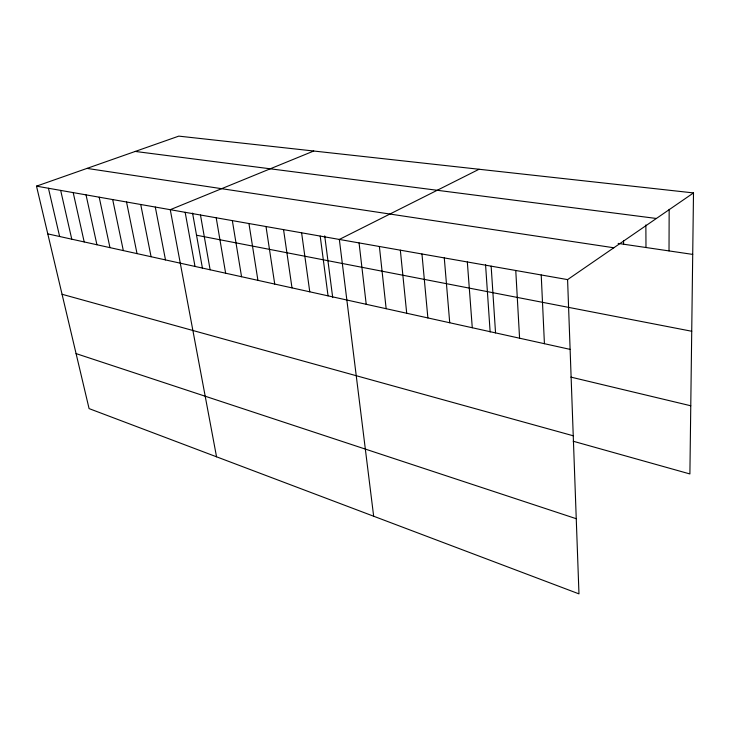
<?xml version="1.0" encoding="UTF-8"?>
<svg xmlns="http://www.w3.org/2000/svg" width="730" height="730" viewBox="0 0 730 730"><rect width="100%" height="100%" fill="white"/><g stroke="black" fill="none" stroke-linecap="round" stroke-linejoin="round"><path stroke-width="1.09" d="M669.018 250.91L669.164 209.337M693.5 192.921L567.584 279.608L578.972 593.873L89.078 408.599L36.5 186.15L178.795 136.127L693.5 192.921L689.896 473.952L573.205 441.239M479.062 169.26L339.34 239.44L373.66 516.229M313.727 151.019L170.263 209.692L216.545 456.807M135.242 151.439L656.38 218.471M618.155 243.409L692.715 254.405M86.989 168.402L613.83 247.771M36.5 186.15L567.584 279.608M196.534 235.215L691.73 331.256M47.779 233.883L570.112 349.378M570.878 377.109L690.772 405.77M62.05 294.272L573.242 435.783M76.075 353.603L576.253 518.711M48.445 188.258L59.632 236.502M60.672 190.411L71.768 239.184M73.201 192.611L84.196 241.931M86.031 194.874L96.926 244.751M99.198 197.182L109.965 247.634M112.685 199.564L123.324 250.582M126.527 201.991L137.03 253.611M140.726 204.491L151.073 256.723M155.298 207.055L165.491 259.907M185.164 212.311L195.01 266.432M192.565 213.087L202.42 268.111M200.476 215.003L210.121 269.781M216.199 217.777L225.634 273.212M232.341 220.615L241.557 276.734M248.939 223.535L257.918 280.347M266.003 226.537L274.726 284.061M283.55 229.621L292 287.885M301.609 232.806L309.766 291.808M320.196 236.073L328.044 295.851M324.713 235.863L332.707 297.566M359.06 242.907L366.214 304.291M379.381 246.484L386.152 308.699M400.341 250.18L406.701 313.243M421.958 253.976L427.88 317.933M444.278 257.909L449.726 322.76M467.328 261.96L472.273 327.743M485.569 264.762L490.14 331.995M491.144 266.149L495.542 332.889M515.763 270.483L519.577 338.209M541.222 274.964L544.425 343.702M623.548 240.8L623.593 244.212M645.867 224.922L645.986 247.516"/></g></svg>
